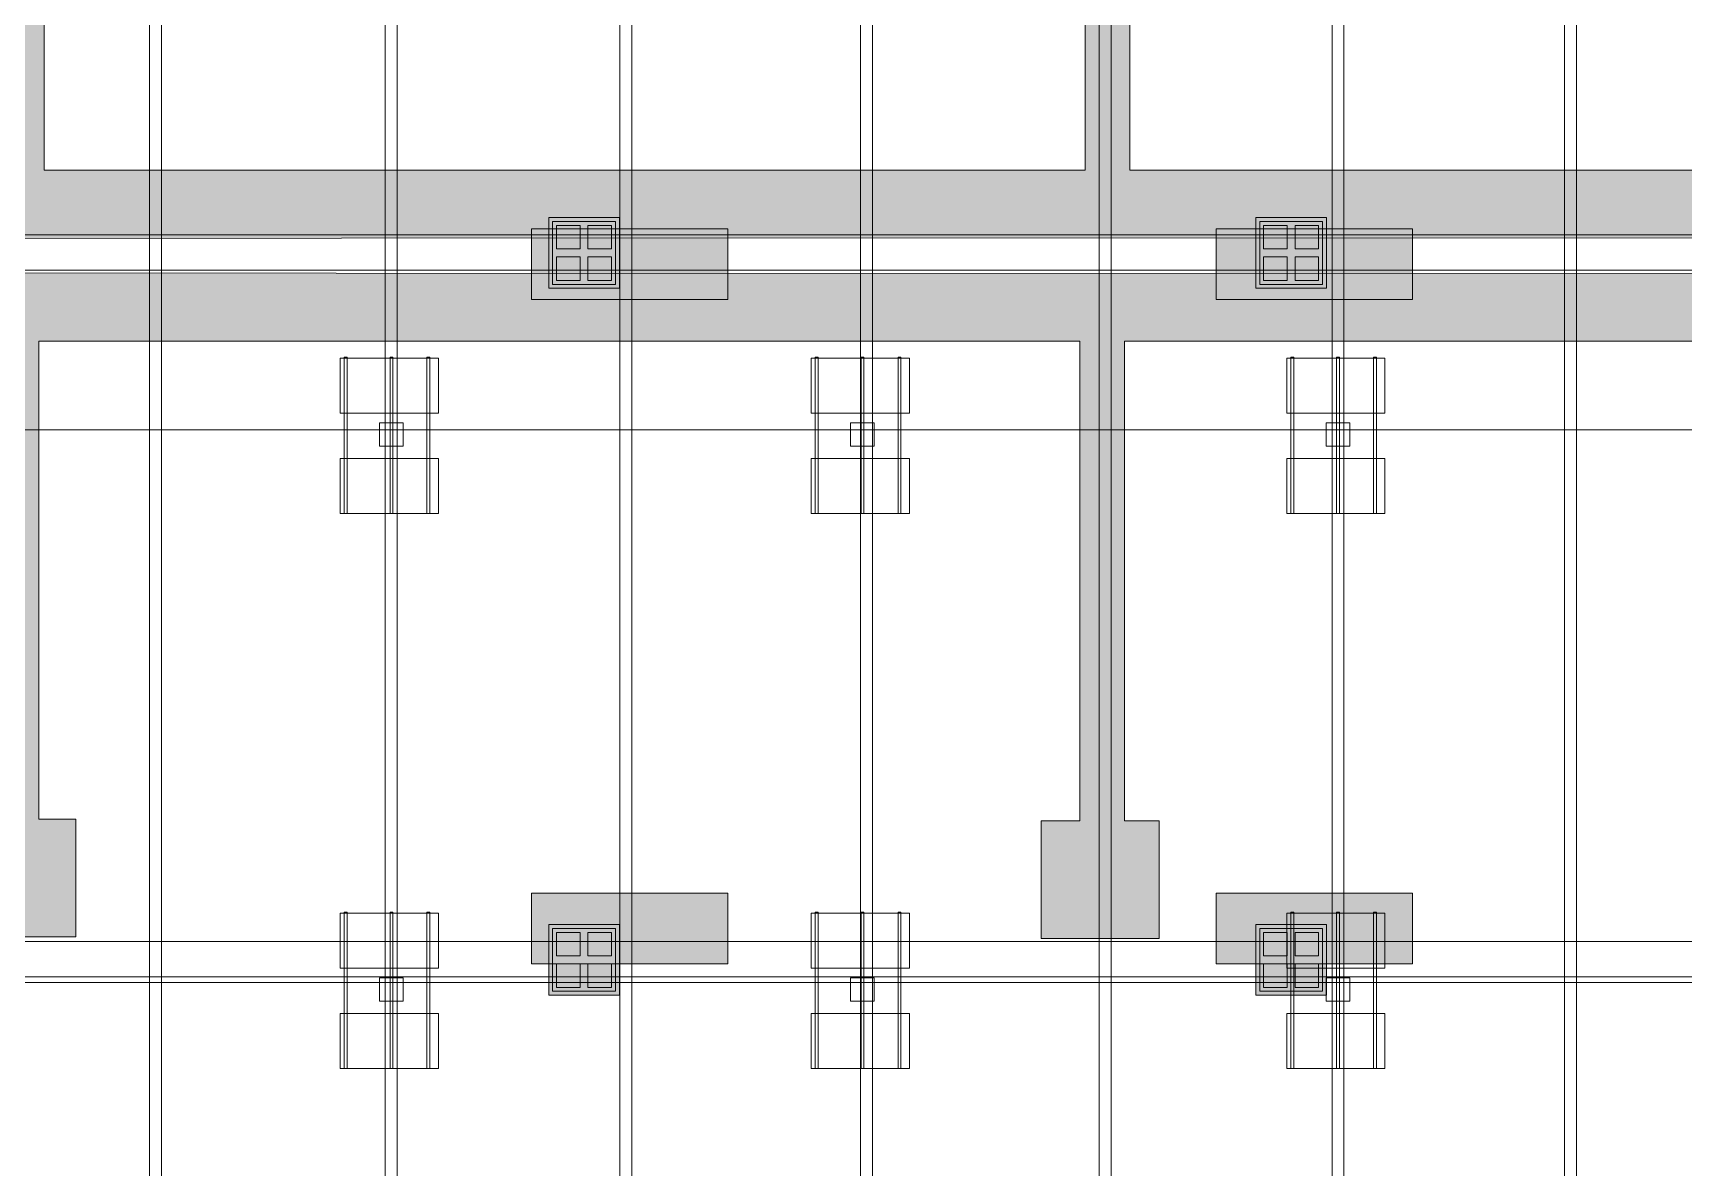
# Model space of a CAD drawing. Header units: inches. Extents: x -10671 to 1761, y -674 to 7170.
# Drawn here: x -8579 to -7738, y 632 to 1210 of the extents above; entities that cross this region are included whole.
import ezdxf

# ---------------------------------------------------------------- set-up
doc = ezdxf.new("R2010")
doc.units = ezdxf.units.IN
doc.header["$LTSCALE"] = 19.2
doc.header["$MEASUREMENT"] = 0
for name, color, linetype, lineweight, true_color in [('DWG-bldg-utility box', 3, 'Continuous', 18, 0x00ff00), ('Venue-Ceiling-HVAC', 7, 'Continuous', 5, 0xbbbbbb), ('Venue-NO HANG ZONE', 7, 'Continuous', 15, 0xdd0000), ('Venue-Rigging Steel-High', 7, 'Continuous', 5, 0x800000), ('Venue-Rigging Steel-Low', 7, 'Continuous', 5, 0x0000dd)]:
    doc.layers.add(name, color=color, linetype=linetype, lineweight=lineweight, true_color=true_color)
for name, color, linetype, lineweight in [('Venue-Ceiling-Lights', 7, 'Continuous', 5), ('Venue-Ceiling-Lights Circuits', 7, 'Continuous', 5), ('Venue-Floor Pockets', 7, 'Continuous', 5)]:
    doc.layers.add(name, color=color, linetype=linetype, lineweight=lineweight)

# ---------------------------------------------------------------- blocks, each defined once
blk = doc.blocks.new('FLOORBOX')
at = {"layer": 'Venue-Floor Pockets', "linetype": 'Continuous', "lineweight": 0, "true_color": 0xaaaaaa}
blk.add_hatch(color=253, dxfattribs=at).paths.add_polyline_path([(-18, 18), (18, 18), (18, -18), (-18, -18)])
at = {"layer": 'Venue-Floor Pockets', "linetype": 'Continuous', "lineweight": 0, "true_color": 0xbbbbbb}
blk.add_hatch(color=9, dxfattribs=at).paths.add_polyline_path([(-16, 16), (16, 16), (16, -16), (-16, -16)])
at = {"layer": 'Venue-Floor Pockets', "linetype": 'Continuous', "lineweight": 0, "true_color": 0xdddddd}
for points in [[(-14, 14), (-2, 14), (-2, 2), (-14, 2)], [(2, 14), (14, 14), (14, 2), (2, 2)], [(-14, -2), (-2, -2), (-2, -14), (-14, -14)], [(2, -2), (14, -2), (14, -14), (2, -14)]]:
    blk.add_hatch(color=254, dxfattribs=at).paths.add_polyline_path(points)
at = {"layer": 'Venue-Floor Pockets', "color": 7, "linetype": 'Continuous', "lineweight": 5, "flags": 128}
for points in [[(-18, 18), (18, 18), (18, -18), (-18, -18)], [(-16, 16), (16, 16), (16, -16), (-16, -16)], [(-14, 14), (-2, 14), (-2, 2), (-14, 2)], [(2, 14), (14, 14), (14, 2), (2, 2)], [(-14, -2), (-2, -2), (-2, -14), (-14, -14)], [(2, -2), (14, -2), (14, -14), (2, -14)]]:
    blk.add_lwpolyline(points, close=True, dxfattribs=at)
blk = doc.blocks.new('Group-410-1')
at = {"layer": 'Venue-Ceiling-Lights', "color": 7, "linetype": 'Continuous', "lineweight": 5}
for points in [[(-8422.38, 965.57, 355.98), (-8422.38, 965.57, 359.98), (-8422.38, 993.57, 359.98), (-8422.38, 993.57, 355.98)], [(-8422.38, 993.57, 355.98), (-8422.38, 993.57, 359.98), (-8372.38, 993.57, 359.98), (-8372.38, 993.57, 355.98)], [(-8372.38, 993.57, 359.98), (-8422.38, 993.57, 359.98), (-8422.38, 965.57, 359.98), (-8372.38, 965.57, 359.98)], [(-8372.38, 965.57, 355.98), (-8422.38, 965.57, 355.98), (-8422.38, 993.57, 355.98), (-8372.38, 993.57, 355.98)], [(-8372.38, 993.57, 355.98), (-8372.38, 993.57, 359.98), (-8372.38, 965.57, 359.98), (-8372.38, 965.57, 355.98)], [(-8372.38, 965.57, 355.98), (-8372.38, 965.57, 359.98), (-8422.38, 965.57, 359.98), (-8422.38, 965.57, 355.98)]]:
    blk.add_3dface(points, dxfattribs=at)
blk = doc.blocks.new('Group-411-1')
at = {"layer": 'Venue-Ceiling-Lights', "color": 7, "linetype": 'Continuous', "lineweight": 5}
for points in [[(-8378.23, 965.57, 360.05), (-8378.23, 965.57, 361.05), (-8378.23, 1045.16, 361.05), (-8378.23, 1045.16, 360.05)], [(-8378.23, 1045.16, 360.05), (-8378.23, 1045.16, 361.05), (-8376.73, 1045.16, 361.05), (-8376.73, 1045.16, 360.05)], [(-8376.73, 1045.16, 361.05), (-8378.23, 1045.16, 361.05), (-8378.23, 965.57, 361.05), (-8376.73, 965.57, 361.05)], [(-8376.73, 965.57, 360.05), (-8378.23, 965.57, 360.05), (-8378.23, 1045.16, 360.05), (-8376.73, 1045.16, 360.05)], [(-8376.73, 1045.16, 360.05), (-8376.73, 1045.16, 361.05), (-8376.73, 965.57, 361.05), (-8376.73, 965.57, 360.05)], [(-8376.73, 965.57, 360.05), (-8376.73, 965.57, 361.05), (-8378.23, 965.57, 361.05), (-8378.23, 965.57, 360.05)]]:
    blk.add_3dface(points, dxfattribs=at)
blk = doc.blocks.new('Group-412-1')
at = {"layer": 'Venue-Ceiling-Lights', "color": 7, "linetype": 'Continuous', "lineweight": 5}
for points in [[(-8397.05, 965.57, 360.05), (-8397.05, 965.57, 361.05), (-8397.05, 1045.16, 361.05), (-8397.05, 1045.16, 360.05)], [(-8397.05, 1045.16, 360.05), (-8397.05, 1045.16, 361.05), (-8395.55, 1045.16, 361.05), (-8395.55, 1045.16, 360.05)], [(-8395.55, 1045.16, 361.05), (-8397.05, 1045.16, 361.05), (-8397.05, 965.57, 361.05), (-8395.55, 965.57, 361.05)], [(-8395.55, 965.57, 360.05), (-8397.05, 965.57, 360.05), (-8397.05, 1045.16, 360.05), (-8395.55, 1045.16, 360.05)], [(-8395.55, 1045.16, 360.05), (-8395.55, 1045.16, 361.05), (-8395.55, 965.57, 361.05), (-8395.55, 965.57, 360.05)], [(-8395.55, 965.57, 360.05), (-8395.55, 965.57, 361.05), (-8397.05, 965.57, 361.05), (-8397.05, 965.57, 360.05)]]:
    blk.add_3dface(points, dxfattribs=at)
blk = doc.blocks.new('Group-413-1')
at = {"layer": 'Venue-Ceiling-Lights', "color": 7, "linetype": 'Continuous', "lineweight": 5}
for points in [[(-8420.32, 965.57, 360.05), (-8420.32, 965.57, 361.05), (-8420.32, 1045.16, 361.05), (-8420.32, 1045.16, 360.05)], [(-8420.32, 1045.16, 360.05), (-8420.32, 1045.16, 361.05), (-8418.82, 1045.16, 361.05), (-8418.82, 1045.16, 360.05)], [(-8418.82, 1045.16, 361.05), (-8420.32, 1045.16, 361.05), (-8420.32, 965.57, 361.05), (-8418.82, 965.57, 361.05)], [(-8418.82, 965.57, 360.05), (-8420.32, 965.57, 360.05), (-8420.32, 1045.16, 360.05), (-8418.82, 1045.16, 360.05)], [(-8418.82, 1045.16, 360.05), (-8418.82, 1045.16, 361.05), (-8418.82, 965.57, 361.05), (-8418.82, 965.57, 360.05)], [(-8418.82, 965.57, 360.05), (-8418.82, 965.57, 361.05), (-8420.32, 965.57, 361.05), (-8420.32, 965.57, 360.05)]]:
    blk.add_3dface(points, dxfattribs=at)
blk = doc.blocks.new('Group-414-1')
at = {"layer": 'Venue-Ceiling-Lights', "color": 7, "linetype": 'Continuous', "lineweight": 5}
for points in [[(-8422.38, 1016.72, 355.98), (-8422.38, 1016.72, 359.98), (-8422.38, 1044.72, 359.98), (-8422.38, 1044.72, 355.98)], [(-8422.38, 1044.72, 355.98), (-8422.38, 1044.72, 359.98), (-8372.38, 1044.72, 359.98), (-8372.38, 1044.72, 355.98)], [(-8372.38, 1044.72, 359.98), (-8422.38, 1044.72, 359.98), (-8422.38, 1016.72, 359.98), (-8372.38, 1016.72, 359.98)], [(-8372.38, 1016.72, 355.98), (-8422.38, 1016.72, 355.98), (-8422.38, 1044.72, 355.98), (-8372.38, 1044.72, 355.98)], [(-8372.38, 1044.72, 355.98), (-8372.38, 1044.72, 359.98), (-8372.38, 1016.72, 359.98), (-8372.38, 1016.72, 355.98)], [(-8372.38, 1016.72, 355.98), (-8372.38, 1016.72, 359.98), (-8422.38, 1016.72, 359.98), (-8422.38, 1016.72, 355.98)]]:
    blk.add_3dface(points, dxfattribs=at)
blk = doc.blocks.new('Group-415-1')
at = {"layer": 'Venue-Ceiling-Lights', "color": 7, "linetype": 'Continuous', "lineweight": 5}
for points in [[(-8402.33, 1011.81, 350), (-8402.33, 1011.81, 356), (-8390.33, 1011.81, 356), (-8390.33, 1011.81, 350)], [(-8402.33, 999.81, 350), (-8402.33, 999.81, 356), (-8402.33, 1011.81, 356), (-8402.33, 1011.81, 350)], [(-8390.33, 1011.81, 356), (-8402.33, 1011.81, 356), (-8402.33, 999.81, 356), (-8390.33, 999.81, 356)], [(-8390.33, 999.81, 350), (-8402.33, 999.81, 350), (-8402.33, 1011.81, 350), (-8390.33, 1011.81, 350)], [(-8390.33, 1011.81, 350), (-8390.33, 1011.81, 356), (-8390.33, 999.81, 356), (-8390.33, 999.81, 350)], [(-8390.33, 999.81, 350), (-8390.33, 999.81, 356), (-8402.33, 999.81, 356), (-8402.33, 999.81, 350)]]:
    blk.add_3dface(points, dxfattribs=at)
blk = doc.blocks.new('Group-416-1')
at = {"layer": 'Venue-Ceiling-Lights', "color": 7}
for name in ['Group-414-1', 'Group-413-1', 'Group-412-1', 'Group-411-1', 'Group-410-1']:
    blk.add_blockref(name, (0, 0), dxfattribs=at)
at = {"layer": 'Venue-Ceiling-Lights', "color": 1, "true_color": 0xff0000}
blk.add_blockref('Group-415-1', (0, 0), dxfattribs=at)
blk = doc.blocks.new('Group-417-1')
at = {"layer": 'Venue-Ceiling-Lights', "color": 7, "linetype": 'Continuous', "lineweight": 5}
for points in [[(-8422.38, 682.97, 355.98), (-8422.38, 682.97, 359.98), (-8422.38, 710.97, 359.98), (-8422.38, 710.97, 355.98)], [(-8422.38, 710.97, 355.98), (-8422.38, 710.97, 359.98), (-8372.38, 710.97, 359.98), (-8372.38, 710.97, 355.98)], [(-8372.38, 710.97, 359.98), (-8422.38, 710.97, 359.98), (-8422.38, 682.97, 359.98), (-8372.38, 682.97, 359.98)], [(-8372.38, 682.97, 355.98), (-8422.38, 682.97, 355.98), (-8422.38, 710.97, 355.98), (-8372.38, 710.97, 355.98)], [(-8372.38, 710.97, 355.98), (-8372.38, 710.97, 359.98), (-8372.38, 682.97, 359.98), (-8372.38, 682.97, 355.98)], [(-8372.38, 682.97, 355.98), (-8372.38, 682.97, 359.98), (-8422.38, 682.97, 359.98), (-8422.38, 682.97, 355.98)]]:
    blk.add_3dface(points, dxfattribs=at)
blk = doc.blocks.new('Group-418-1')
at = {"layer": 'Venue-Ceiling-Lights', "color": 7, "linetype": 'Continuous', "lineweight": 5}
for points in [[(-8378.23, 682.97, 360.05), (-8378.23, 682.97, 361.05), (-8378.23, 762.56, 361.05), (-8378.23, 762.56, 360.05)], [(-8378.23, 762.56, 360.05), (-8378.23, 762.56, 361.05), (-8376.73, 762.56, 361.05), (-8376.73, 762.56, 360.05)], [(-8376.73, 762.56, 361.05), (-8378.23, 762.56, 361.05), (-8378.23, 682.97, 361.05), (-8376.73, 682.97, 361.05)], [(-8376.73, 682.97, 360.05), (-8378.23, 682.97, 360.05), (-8378.23, 762.56, 360.05), (-8376.73, 762.56, 360.05)], [(-8376.73, 762.56, 360.05), (-8376.73, 762.56, 361.05), (-8376.73, 682.97, 361.05), (-8376.73, 682.97, 360.05)], [(-8376.73, 682.97, 360.05), (-8376.73, 682.97, 361.05), (-8378.23, 682.97, 361.05), (-8378.23, 682.97, 360.05)]]:
    blk.add_3dface(points, dxfattribs=at)
blk = doc.blocks.new('Group-419-1')
at = {"layer": 'Venue-Ceiling-Lights', "color": 7, "linetype": 'Continuous', "lineweight": 5}
for points in [[(-8397.05, 682.97, 360.05), (-8397.05, 682.97, 361.05), (-8397.05, 762.56, 361.05), (-8397.05, 762.56, 360.05)], [(-8397.05, 762.56, 360.05), (-8397.05, 762.56, 361.05), (-8395.55, 762.56, 361.05), (-8395.55, 762.56, 360.05)], [(-8395.55, 762.56, 361.05), (-8397.05, 762.56, 361.05), (-8397.05, 682.97, 361.05), (-8395.55, 682.97, 361.05)], [(-8395.55, 682.97, 360.05), (-8397.05, 682.97, 360.05), (-8397.05, 762.56, 360.05), (-8395.55, 762.56, 360.05)], [(-8395.55, 762.56, 360.05), (-8395.55, 762.56, 361.05), (-8395.55, 682.97, 361.05), (-8395.55, 682.97, 360.05)], [(-8395.55, 682.97, 360.05), (-8395.55, 682.97, 361.05), (-8397.05, 682.97, 361.05), (-8397.05, 682.97, 360.05)]]:
    blk.add_3dface(points, dxfattribs=at)
blk = doc.blocks.new('Group-420-1')
at = {"layer": 'Venue-Ceiling-Lights', "color": 7, "linetype": 'Continuous', "lineweight": 5}
for points in [[(-8420.32, 682.97, 360.05), (-8420.32, 682.97, 361.05), (-8420.32, 762.56, 361.05), (-8420.32, 762.56, 360.05)], [(-8420.32, 762.56, 360.05), (-8420.32, 762.56, 361.05), (-8418.82, 762.56, 361.05), (-8418.82, 762.56, 360.05)], [(-8418.82, 762.56, 361.05), (-8420.32, 762.56, 361.05), (-8420.32, 682.97, 361.05), (-8418.82, 682.97, 361.05)], [(-8418.82, 682.97, 360.05), (-8420.32, 682.97, 360.05), (-8420.32, 762.56, 360.05), (-8418.82, 762.56, 360.05)], [(-8418.82, 762.56, 360.05), (-8418.82, 762.56, 361.05), (-8418.82, 682.97, 361.05), (-8418.82, 682.97, 360.05)], [(-8418.82, 682.97, 360.05), (-8418.82, 682.97, 361.05), (-8420.32, 682.97, 361.05), (-8420.32, 682.97, 360.05)]]:
    blk.add_3dface(points, dxfattribs=at)
blk = doc.blocks.new('Group-421-1')
at = {"layer": 'Venue-Ceiling-Lights', "color": 7, "linetype": 'Continuous', "lineweight": 5}
for points in [[(-8422.38, 734.12, 355.98), (-8422.38, 734.12, 359.98), (-8422.38, 762.12, 359.98), (-8422.38, 762.12, 355.98)], [(-8422.38, 762.12, 355.98), (-8422.38, 762.12, 359.98), (-8372.38, 762.12, 359.98), (-8372.38, 762.12, 355.98)], [(-8372.38, 762.12, 359.98), (-8422.38, 762.12, 359.98), (-8422.38, 734.12, 359.98), (-8372.38, 734.12, 359.98)], [(-8372.38, 734.12, 355.98), (-8422.38, 734.12, 355.98), (-8422.38, 762.12, 355.98), (-8372.38, 762.12, 355.98)], [(-8372.38, 762.12, 355.98), (-8372.38, 762.12, 359.98), (-8372.38, 734.12, 359.98), (-8372.38, 734.12, 355.98)], [(-8372.38, 734.12, 355.98), (-8372.38, 734.12, 359.98), (-8422.38, 734.12, 359.98), (-8422.38, 734.12, 355.98)]]:
    blk.add_3dface(points, dxfattribs=at)
blk = doc.blocks.new('Group-422-1')
at = {"layer": 'Venue-Ceiling-Lights', "color": 7, "linetype": 'Continuous', "lineweight": 5}
for points in [[(-8402.33, 729.2, 350), (-8402.33, 729.2, 356), (-8390.33, 729.2, 356), (-8390.33, 729.2, 350)], [(-8402.33, 717.2, 350), (-8402.33, 717.2, 356), (-8402.33, 729.2, 356), (-8402.33, 729.2, 350)], [(-8390.33, 729.2, 356), (-8402.33, 729.2, 356), (-8402.33, 717.2, 356), (-8390.33, 717.2, 356)], [(-8390.33, 717.2, 350), (-8402.33, 717.2, 350), (-8402.33, 729.2, 350), (-8390.33, 729.2, 350)], [(-8390.33, 729.2, 350), (-8390.33, 729.2, 356), (-8390.33, 717.2, 356), (-8390.33, 717.2, 350)], [(-8390.33, 717.2, 350), (-8390.33, 717.2, 356), (-8402.33, 717.2, 356), (-8402.33, 717.2, 350)]]:
    blk.add_3dface(points, dxfattribs=at)
blk = doc.blocks.new('Group-423-1')
at = {"layer": 'Venue-Ceiling-Lights', "color": 7}
for name in ['Group-421-1', 'Group-420-1', 'Group-419-1', 'Group-418-1', 'Group-417-1']:
    blk.add_blockref(name, (0, 0), dxfattribs=at)
at = {"layer": 'Venue-Ceiling-Lights', "color": 1, "true_color": 0xff0000}
blk.add_blockref('Group-422-1', (0, 0), dxfattribs=at)
blk = doc.blocks.new('Group-515-1')
at = {"layer": 'Venue-Ceiling-Lights', "color": 7, "linetype": 'Continuous', "lineweight": 5}
for points in [[(-8182.57, 965.57, 355.98), (-8182.57, 965.57, 359.98), (-8182.57, 993.57, 359.98), (-8182.57, 993.57, 355.98)], [(-8182.57, 993.57, 355.98), (-8182.57, 993.57, 359.98), (-8132.57, 993.57, 359.98), (-8132.57, 993.57, 355.98)], [(-8132.57, 993.57, 359.98), (-8182.57, 993.57, 359.98), (-8182.57, 965.57, 359.98), (-8132.57, 965.57, 359.98)], [(-8132.57, 965.57, 355.98), (-8182.57, 965.57, 355.98), (-8182.57, 993.57, 355.98), (-8132.57, 993.57, 355.98)], [(-8132.57, 993.57, 355.98), (-8132.57, 993.57, 359.98), (-8132.57, 965.57, 359.98), (-8132.57, 965.57, 355.98)], [(-8132.57, 965.57, 355.98), (-8132.57, 965.57, 359.98), (-8182.57, 965.57, 359.98), (-8182.57, 965.57, 355.98)]]:
    blk.add_3dface(points, dxfattribs=at)
blk = doc.blocks.new('Group-516-1')
at = {"layer": 'Venue-Ceiling-Lights', "color": 7, "linetype": 'Continuous', "lineweight": 5}
for points in [[(-8138.42, 965.57, 360.05), (-8138.42, 965.57, 361.05), (-8138.42, 1045.16, 361.05), (-8138.42, 1045.16, 360.05)], [(-8138.42, 1045.16, 360.05), (-8138.42, 1045.16, 361.05), (-8136.92, 1045.16, 361.05), (-8136.92, 1045.16, 360.05)], [(-8136.92, 1045.16, 361.05), (-8138.42, 1045.16, 361.05), (-8138.42, 965.57, 361.05), (-8136.92, 965.57, 361.05)], [(-8136.92, 965.57, 360.05), (-8138.42, 965.57, 360.05), (-8138.42, 1045.16, 360.05), (-8136.92, 1045.16, 360.05)], [(-8136.92, 1045.16, 360.05), (-8136.92, 1045.16, 361.05), (-8136.92, 965.57, 361.05), (-8136.92, 965.57, 360.05)], [(-8136.92, 965.57, 360.05), (-8136.92, 965.57, 361.05), (-8138.42, 965.57, 361.05), (-8138.42, 965.57, 360.05)]]:
    blk.add_3dface(points, dxfattribs=at)
blk = doc.blocks.new('Group-517-1')
at = {"layer": 'Venue-Ceiling-Lights', "color": 7, "linetype": 'Continuous', "lineweight": 5}
for points in [[(-8157.24, 965.57, 360.05), (-8157.24, 965.57, 361.05), (-8157.24, 1045.16, 361.05), (-8157.24, 1045.16, 360.05)], [(-8157.24, 1045.16, 360.05), (-8157.24, 1045.16, 361.05), (-8155.74, 1045.16, 361.05), (-8155.74, 1045.16, 360.05)], [(-8155.74, 1045.16, 361.05), (-8157.24, 1045.16, 361.05), (-8157.24, 965.57, 361.05), (-8155.74, 965.57, 361.05)], [(-8155.74, 965.57, 360.05), (-8157.24, 965.57, 360.05), (-8157.24, 1045.16, 360.05), (-8155.74, 1045.16, 360.05)], [(-8155.74, 1045.16, 360.05), (-8155.74, 1045.16, 361.05), (-8155.74, 965.57, 361.05), (-8155.74, 965.57, 360.05)], [(-8155.74, 965.57, 360.05), (-8155.74, 965.57, 361.05), (-8157.24, 965.57, 361.05), (-8157.24, 965.57, 360.05)]]:
    blk.add_3dface(points, dxfattribs=at)
blk = doc.blocks.new('Group-518-1')
at = {"layer": 'Venue-Ceiling-Lights', "color": 7, "linetype": 'Continuous', "lineweight": 5}
for points in [[(-8180.52, 965.57, 360.05), (-8180.52, 965.57, 361.05), (-8180.52, 1045.16, 361.05), (-8180.52, 1045.16, 360.05)], [(-8180.52, 1045.16, 360.05), (-8180.52, 1045.16, 361.05), (-8179.02, 1045.16, 361.05), (-8179.02, 1045.16, 360.05)], [(-8179.02, 1045.16, 361.05), (-8180.52, 1045.16, 361.05), (-8180.52, 965.57, 361.05), (-8179.02, 965.57, 361.05)], [(-8179.02, 965.57, 360.05), (-8180.52, 965.57, 360.05), (-8180.52, 1045.16, 360.05), (-8179.02, 1045.16, 360.05)], [(-8179.02, 1045.16, 360.05), (-8179.02, 1045.16, 361.05), (-8179.02, 965.57, 361.05), (-8179.02, 965.57, 360.05)], [(-8179.02, 965.57, 360.05), (-8179.02, 965.57, 361.05), (-8180.52, 965.57, 361.05), (-8180.52, 965.57, 360.05)]]:
    blk.add_3dface(points, dxfattribs=at)
blk = doc.blocks.new('Group-519-1')
at = {"layer": 'Venue-Ceiling-Lights', "color": 7, "linetype": 'Continuous', "lineweight": 5}
for points in [[(-8182.57, 1016.72, 355.98), (-8182.57, 1016.72, 359.98), (-8182.57, 1044.72, 359.98), (-8182.57, 1044.72, 355.98)], [(-8182.57, 1044.72, 355.98), (-8182.57, 1044.72, 359.98), (-8132.57, 1044.72, 359.98), (-8132.57, 1044.72, 355.98)], [(-8132.57, 1044.72, 359.98), (-8182.57, 1044.72, 359.98), (-8182.57, 1016.72, 359.98), (-8132.57, 1016.72, 359.98)], [(-8132.57, 1016.72, 355.98), (-8182.57, 1016.72, 355.98), (-8182.57, 1044.72, 355.98), (-8132.57, 1044.72, 355.98)], [(-8132.57, 1044.72, 355.98), (-8132.57, 1044.72, 359.98), (-8132.57, 1016.72, 359.98), (-8132.57, 1016.72, 355.98)], [(-8132.57, 1016.72, 355.98), (-8132.57, 1016.72, 359.98), (-8182.57, 1016.72, 359.98), (-8182.57, 1016.72, 355.98)]]:
    blk.add_3dface(points, dxfattribs=at)
blk = doc.blocks.new('Group-520-1')
at = {"layer": 'Venue-Ceiling-Lights', "color": 7, "linetype": 'Continuous', "lineweight": 5}
for points in [[(-8162.53, 1011.81, 350), (-8162.53, 1011.81, 356), (-8150.53, 1011.81, 356), (-8150.53, 1011.81, 350)], [(-8162.53, 999.81, 350), (-8162.53, 999.81, 356), (-8162.53, 1011.81, 356), (-8162.53, 1011.81, 350)], [(-8150.53, 1011.81, 356), (-8162.53, 1011.81, 356), (-8162.53, 999.81, 356), (-8150.53, 999.81, 356)], [(-8150.53, 999.81, 350), (-8162.53, 999.81, 350), (-8162.53, 1011.81, 350), (-8150.53, 1011.81, 350)], [(-8150.53, 1011.81, 350), (-8150.53, 1011.81, 356), (-8150.53, 999.81, 356), (-8150.53, 999.81, 350)], [(-8150.53, 999.81, 350), (-8150.53, 999.81, 356), (-8162.53, 999.81, 356), (-8162.53, 999.81, 350)]]:
    blk.add_3dface(points, dxfattribs=at)
blk = doc.blocks.new('Group-521-1')
at = {"layer": 'Venue-Ceiling-Lights', "color": 7}
for name in ['Group-519-1', 'Group-518-1', 'Group-517-1', 'Group-516-1', 'Group-515-1']:
    blk.add_blockref(name, (0, 0), dxfattribs=at)
at = {"layer": 'Venue-Ceiling-Lights', "color": 1, "true_color": 0xff0000}
blk.add_blockref('Group-520-1', (0, 0), dxfattribs=at)
blk = doc.blocks.new('Group-522-1')
at = {"layer": 'Venue-Ceiling-Lights', "color": 7, "linetype": 'Continuous', "lineweight": 5}
for points in [[(-8182.57, 682.97, 355.98), (-8182.57, 682.97, 359.98), (-8182.57, 710.97, 359.98), (-8182.57, 710.97, 355.98)], [(-8182.57, 710.97, 355.98), (-8182.57, 710.97, 359.98), (-8132.57, 710.97, 359.98), (-8132.57, 710.97, 355.98)], [(-8132.57, 710.97, 359.98), (-8182.57, 710.97, 359.98), (-8182.57, 682.97, 359.98), (-8132.57, 682.97, 359.98)], [(-8132.57, 682.97, 355.98), (-8182.57, 682.97, 355.98), (-8182.57, 710.97, 355.98), (-8132.57, 710.97, 355.98)], [(-8132.57, 710.97, 355.98), (-8132.57, 710.97, 359.98), (-8132.57, 682.97, 359.98), (-8132.57, 682.97, 355.98)], [(-8132.57, 682.97, 355.98), (-8132.57, 682.97, 359.98), (-8182.57, 682.97, 359.98), (-8182.57, 682.97, 355.98)]]:
    blk.add_3dface(points, dxfattribs=at)
blk = doc.blocks.new('Group-523-1')
at = {"layer": 'Venue-Ceiling-Lights', "color": 7, "linetype": 'Continuous', "lineweight": 5}
for points in [[(-8138.42, 682.97, 360.05), (-8138.42, 682.97, 361.05), (-8138.42, 762.56, 361.05), (-8138.42, 762.56, 360.05)], [(-8138.42, 762.56, 360.05), (-8138.42, 762.56, 361.05), (-8136.92, 762.56, 361.05), (-8136.92, 762.56, 360.05)], [(-8136.92, 762.56, 361.05), (-8138.42, 762.56, 361.05), (-8138.42, 682.97, 361.05), (-8136.92, 682.97, 361.05)], [(-8136.92, 682.97, 360.05), (-8138.42, 682.97, 360.05), (-8138.42, 762.56, 360.05), (-8136.92, 762.56, 360.05)], [(-8136.92, 762.56, 360.05), (-8136.92, 762.56, 361.05), (-8136.92, 682.97, 361.05), (-8136.92, 682.97, 360.05)], [(-8136.92, 682.97, 360.05), (-8136.92, 682.97, 361.05), (-8138.42, 682.97, 361.05), (-8138.42, 682.97, 360.05)]]:
    blk.add_3dface(points, dxfattribs=at)
blk = doc.blocks.new('Group-524-1')
at = {"layer": 'Venue-Ceiling-Lights', "color": 7, "linetype": 'Continuous', "lineweight": 5}
for points in [[(-8157.24, 682.97, 360.05), (-8157.24, 682.97, 361.05), (-8157.24, 762.56, 361.05), (-8157.24, 762.56, 360.05)], [(-8157.24, 762.56, 360.05), (-8157.24, 762.56, 361.05), (-8155.74, 762.56, 361.05), (-8155.74, 762.56, 360.05)], [(-8155.74, 762.56, 361.05), (-8157.24, 762.56, 361.05), (-8157.24, 682.97, 361.05), (-8155.74, 682.97, 361.05)], [(-8155.74, 682.97, 360.05), (-8157.24, 682.97, 360.05), (-8157.24, 762.56, 360.05), (-8155.74, 762.56, 360.05)], [(-8155.74, 762.56, 360.05), (-8155.74, 762.56, 361.05), (-8155.74, 682.97, 361.05), (-8155.74, 682.97, 360.05)], [(-8155.74, 682.97, 360.05), (-8155.74, 682.97, 361.05), (-8157.24, 682.97, 361.05), (-8157.24, 682.97, 360.05)]]:
    blk.add_3dface(points, dxfattribs=at)
blk = doc.blocks.new('Group-525-1')
at = {"layer": 'Venue-Ceiling-Lights', "color": 7, "linetype": 'Continuous', "lineweight": 5}
for points in [[(-8180.52, 682.97, 360.05), (-8180.52, 682.97, 361.05), (-8180.52, 762.56, 361.05), (-8180.52, 762.56, 360.05)], [(-8180.52, 762.56, 360.05), (-8180.52, 762.56, 361.05), (-8179.02, 762.56, 361.05), (-8179.02, 762.56, 360.05)], [(-8179.02, 762.56, 361.05), (-8180.52, 762.56, 361.05), (-8180.52, 682.97, 361.05), (-8179.02, 682.97, 361.05)], [(-8179.02, 682.97, 360.05), (-8180.52, 682.97, 360.05), (-8180.52, 762.56, 360.05), (-8179.02, 762.56, 360.05)], [(-8179.02, 762.56, 360.05), (-8179.02, 762.56, 361.05), (-8179.02, 682.97, 361.05), (-8179.02, 682.97, 360.05)], [(-8179.02, 682.97, 360.05), (-8179.02, 682.97, 361.05), (-8180.52, 682.97, 361.05), (-8180.52, 682.97, 360.05)]]:
    blk.add_3dface(points, dxfattribs=at)
blk = doc.blocks.new('Group-526-1')
at = {"layer": 'Venue-Ceiling-Lights', "color": 7, "linetype": 'Continuous', "lineweight": 5}
for points in [[(-8182.57, 734.12, 355.98), (-8182.57, 734.12, 359.98), (-8182.57, 762.12, 359.98), (-8182.57, 762.12, 355.98)], [(-8182.57, 762.12, 355.98), (-8182.57, 762.12, 359.98), (-8132.57, 762.12, 359.98), (-8132.57, 762.12, 355.98)], [(-8132.57, 762.12, 359.98), (-8182.57, 762.12, 359.98), (-8182.57, 734.12, 359.98), (-8132.57, 734.12, 359.98)], [(-8132.57, 734.12, 355.98), (-8182.57, 734.12, 355.98), (-8182.57, 762.12, 355.98), (-8132.57, 762.12, 355.98)], [(-8132.57, 762.12, 355.98), (-8132.57, 762.12, 359.98), (-8132.57, 734.12, 359.98), (-8132.57, 734.12, 355.98)], [(-8132.57, 734.12, 355.98), (-8132.57, 734.12, 359.98), (-8182.57, 734.12, 359.98), (-8182.57, 734.12, 355.98)]]:
    blk.add_3dface(points, dxfattribs=at)
blk = doc.blocks.new('Group-527-1')
at = {"layer": 'Venue-Ceiling-Lights', "color": 7, "linetype": 'Continuous', "lineweight": 5}
for points in [[(-8162.53, 729.2, 350), (-8162.53, 729.2, 356), (-8150.53, 729.2, 356), (-8150.53, 729.2, 350)], [(-8162.53, 717.2, 350), (-8162.53, 717.2, 356), (-8162.53, 729.2, 356), (-8162.53, 729.2, 350)], [(-8150.53, 729.2, 356), (-8162.53, 729.2, 356), (-8162.53, 717.2, 356), (-8150.53, 717.2, 356)], [(-8150.53, 717.2, 350), (-8162.53, 717.2, 350), (-8162.53, 729.2, 350), (-8150.53, 729.2, 350)], [(-8150.53, 729.2, 350), (-8150.53, 729.2, 356), (-8150.53, 717.2, 356), (-8150.53, 717.2, 350)], [(-8150.53, 717.2, 350), (-8150.53, 717.2, 356), (-8162.53, 717.2, 356), (-8162.53, 717.2, 350)]]:
    blk.add_3dface(points, dxfattribs=at)
blk = doc.blocks.new('Group-528-1')
at = {"layer": 'Venue-Ceiling-Lights', "color": 7}
for name in ['Group-526-1', 'Group-525-1', 'Group-524-1', 'Group-523-1', 'Group-522-1']:
    blk.add_blockref(name, (0, 0), dxfattribs=at)
at = {"layer": 'Venue-Ceiling-Lights', "color": 1, "true_color": 0xff0000}
blk.add_blockref('Group-527-1', (0, 0), dxfattribs=at)
blk = doc.blocks.new('Group-620-1')
at = {"layer": 'Venue-Ceiling-Lights', "color": 7, "linetype": 'Continuous', "lineweight": 5}
for points in [[(-7940.49, 965.57, 355.98), (-7940.49, 965.57, 359.98), (-7940.49, 993.57, 359.98), (-7940.49, 993.57, 355.98)], [(-7940.49, 993.57, 355.98), (-7940.49, 993.57, 359.98), (-7890.49, 993.57, 359.98), (-7890.49, 993.57, 355.98)], [(-7890.49, 993.57, 359.98), (-7940.49, 993.57, 359.98), (-7940.49, 965.57, 359.98), (-7890.49, 965.57, 359.98)], [(-7890.49, 965.57, 355.98), (-7940.49, 965.57, 355.98), (-7940.49, 993.57, 355.98), (-7890.49, 993.57, 355.98)], [(-7890.49, 993.57, 355.98), (-7890.49, 993.57, 359.98), (-7890.49, 965.57, 359.98), (-7890.49, 965.57, 355.98)], [(-7890.49, 965.57, 355.98), (-7890.49, 965.57, 359.98), (-7940.49, 965.57, 359.98), (-7940.49, 965.57, 355.98)]]:
    blk.add_3dface(points, dxfattribs=at)
blk = doc.blocks.new('Group-621-1')
at = {"layer": 'Venue-Ceiling-Lights', "color": 7, "linetype": 'Continuous', "lineweight": 5}
for points in [[(-7896.34, 965.57, 360.05), (-7896.34, 965.57, 361.05), (-7896.34, 1045.16, 361.05), (-7896.34, 1045.16, 360.05)], [(-7896.34, 1045.16, 360.05), (-7896.34, 1045.16, 361.05), (-7894.84, 1045.16, 361.05), (-7894.84, 1045.16, 360.05)], [(-7894.84, 1045.16, 361.05), (-7896.34, 1045.16, 361.05), (-7896.34, 965.57, 361.05), (-7894.84, 965.57, 361.05)], [(-7894.84, 965.57, 360.05), (-7896.34, 965.57, 360.05), (-7896.34, 1045.16, 360.05), (-7894.84, 1045.16, 360.05)], [(-7894.84, 1045.16, 360.05), (-7894.84, 1045.16, 361.05), (-7894.84, 965.57, 361.05), (-7894.84, 965.57, 360.05)], [(-7894.84, 965.57, 360.05), (-7894.84, 965.57, 361.05), (-7896.34, 965.57, 361.05), (-7896.34, 965.57, 360.05)]]:
    blk.add_3dface(points, dxfattribs=at)
blk = doc.blocks.new('Group-622-1')
at = {"layer": 'Venue-Ceiling-Lights', "color": 7, "linetype": 'Continuous', "lineweight": 5}
for points in [[(-7915.16, 965.57, 360.05), (-7915.16, 965.57, 361.05), (-7915.16, 1045.16, 361.05), (-7915.16, 1045.16, 360.05)], [(-7915.16, 1045.16, 360.05), (-7915.16, 1045.16, 361.05), (-7913.66, 1045.16, 361.05), (-7913.66, 1045.16, 360.05)], [(-7913.66, 1045.16, 361.05), (-7915.16, 1045.16, 361.05), (-7915.16, 965.57, 361.05), (-7913.66, 965.57, 361.05)], [(-7913.66, 965.57, 360.05), (-7915.16, 965.57, 360.05), (-7915.16, 1045.16, 360.05), (-7913.66, 1045.16, 360.05)], [(-7913.66, 1045.16, 360.05), (-7913.66, 1045.16, 361.05), (-7913.66, 965.57, 361.05), (-7913.66, 965.57, 360.05)], [(-7913.66, 965.57, 360.05), (-7913.66, 965.57, 361.05), (-7915.16, 965.57, 361.05), (-7915.16, 965.57, 360.05)]]:
    blk.add_3dface(points, dxfattribs=at)
blk = doc.blocks.new('Group-623-1')
at = {"layer": 'Venue-Ceiling-Lights', "color": 7, "linetype": 'Continuous', "lineweight": 5}
for points in [[(-7938.43, 965.57, 360.05), (-7938.43, 965.57, 361.05), (-7938.43, 1045.16, 361.05), (-7938.43, 1045.16, 360.05)], [(-7938.43, 1045.16, 360.05), (-7938.43, 1045.16, 361.05), (-7936.93, 1045.16, 361.05), (-7936.93, 1045.16, 360.05)], [(-7936.93, 1045.16, 361.05), (-7938.43, 1045.16, 361.05), (-7938.43, 965.57, 361.05), (-7936.93, 965.57, 361.05)], [(-7936.93, 965.57, 360.05), (-7938.43, 965.57, 360.05), (-7938.43, 1045.16, 360.05), (-7936.93, 1045.16, 360.05)], [(-7936.93, 1045.16, 360.05), (-7936.93, 1045.16, 361.05), (-7936.93, 965.57, 361.05), (-7936.93, 965.57, 360.05)], [(-7936.93, 965.57, 360.05), (-7936.93, 965.57, 361.05), (-7938.43, 965.57, 361.05), (-7938.43, 965.57, 360.05)]]:
    blk.add_3dface(points, dxfattribs=at)
blk = doc.blocks.new('Group-624-1')
at = {"layer": 'Venue-Ceiling-Lights', "color": 7, "linetype": 'Continuous', "lineweight": 5}
for points in [[(-7940.49, 1016.72, 355.98), (-7940.49, 1016.72, 359.98), (-7940.49, 1044.72, 359.98), (-7940.49, 1044.72, 355.98)], [(-7940.49, 1044.72, 355.98), (-7940.49, 1044.72, 359.98), (-7890.49, 1044.72, 359.98), (-7890.49, 1044.72, 355.98)], [(-7890.49, 1044.72, 359.98), (-7940.49, 1044.72, 359.98), (-7940.49, 1016.72, 359.98), (-7890.49, 1016.72, 359.98)], [(-7890.49, 1016.72, 355.98), (-7940.49, 1016.72, 355.98), (-7940.49, 1044.72, 355.98), (-7890.49, 1044.72, 355.98)], [(-7890.49, 1044.72, 355.98), (-7890.49, 1044.72, 359.98), (-7890.49, 1016.72, 359.98), (-7890.49, 1016.72, 355.98)], [(-7890.49, 1016.72, 355.98), (-7890.49, 1016.72, 359.98), (-7940.49, 1016.72, 359.98), (-7940.49, 1016.72, 355.98)]]:
    blk.add_3dface(points, dxfattribs=at)
blk = doc.blocks.new('Group-625-1')
at = {"layer": 'Venue-Ceiling-Lights', "color": 7, "linetype": 'Continuous', "lineweight": 5}
for points in [[(-7920.44, 1011.81, 350), (-7920.44, 1011.81, 356), (-7908.44, 1011.81, 356), (-7908.44, 1011.81, 350)], [(-7920.44, 999.81, 350), (-7920.44, 999.81, 356), (-7920.44, 1011.81, 356), (-7920.44, 1011.81, 350)], [(-7908.44, 1011.81, 356), (-7920.44, 1011.81, 356), (-7920.44, 999.81, 356), (-7908.44, 999.81, 356)], [(-7908.44, 999.81, 350), (-7920.44, 999.81, 350), (-7920.44, 1011.81, 350), (-7908.44, 1011.81, 350)], [(-7908.44, 1011.81, 350), (-7908.44, 1011.81, 356), (-7908.44, 999.81, 356), (-7908.44, 999.81, 350)], [(-7908.44, 999.81, 350), (-7908.44, 999.81, 356), (-7920.44, 999.81, 356), (-7920.44, 999.81, 350)]]:
    blk.add_3dface(points, dxfattribs=at)
blk = doc.blocks.new('Group-626-1')
at = {"layer": 'Venue-Ceiling-Lights', "color": 7}
for name in ['Group-624-1', 'Group-623-1', 'Group-622-1', 'Group-621-1', 'Group-620-1']:
    blk.add_blockref(name, (0, 0), dxfattribs=at)
at = {"layer": 'Venue-Ceiling-Lights', "color": 1, "true_color": 0xff0000}
blk.add_blockref('Group-625-1', (0, 0), dxfattribs=at)
blk = doc.blocks.new('Group-627-1')
at = {"layer": 'Venue-Ceiling-Lights', "color": 7, "linetype": 'Continuous', "lineweight": 5}
for points in [[(-7940.49, 682.97, 355.98), (-7940.49, 682.97, 359.98), (-7940.49, 710.97, 359.98), (-7940.49, 710.97, 355.98)], [(-7940.49, 710.97, 355.98), (-7940.49, 710.97, 359.98), (-7890.49, 710.97, 359.98), (-7890.49, 710.97, 355.98)], [(-7890.49, 710.97, 359.98), (-7940.49, 710.97, 359.98), (-7940.49, 682.97, 359.98), (-7890.49, 682.97, 359.98)], [(-7890.49, 682.97, 355.98), (-7940.49, 682.97, 355.98), (-7940.49, 710.97, 355.98), (-7890.49, 710.97, 355.98)], [(-7890.49, 710.97, 355.98), (-7890.49, 710.97, 359.98), (-7890.49, 682.97, 359.98), (-7890.49, 682.97, 355.98)], [(-7890.49, 682.97, 355.98), (-7890.49, 682.97, 359.98), (-7940.49, 682.97, 359.98), (-7940.49, 682.97, 355.98)]]:
    blk.add_3dface(points, dxfattribs=at)
blk = doc.blocks.new('Group-628-1')
at = {"layer": 'Venue-Ceiling-Lights', "color": 7, "linetype": 'Continuous', "lineweight": 5}
for points in [[(-7896.34, 682.97, 360.05), (-7896.34, 682.97, 361.05), (-7896.34, 762.56, 361.05), (-7896.34, 762.56, 360.05)], [(-7896.34, 762.56, 360.05), (-7896.34, 762.56, 361.05), (-7894.84, 762.56, 361.05), (-7894.84, 762.56, 360.05)], [(-7894.84, 762.56, 361.05), (-7896.34, 762.56, 361.05), (-7896.34, 682.97, 361.05), (-7894.84, 682.97, 361.05)], [(-7894.84, 682.97, 360.05), (-7896.34, 682.97, 360.05), (-7896.34, 762.56, 360.05), (-7894.84, 762.56, 360.05)], [(-7894.84, 762.56, 360.05), (-7894.84, 762.56, 361.05), (-7894.84, 682.97, 361.05), (-7894.84, 682.97, 360.05)], [(-7894.84, 682.97, 360.05), (-7894.84, 682.97, 361.05), (-7896.34, 682.97, 361.05), (-7896.34, 682.97, 360.05)]]:
    blk.add_3dface(points, dxfattribs=at)
blk = doc.blocks.new('Group-629-1')
at = {"layer": 'Venue-Ceiling-Lights', "color": 7, "linetype": 'Continuous', "lineweight": 5}
for points in [[(-7915.16, 682.97, 360.05), (-7915.16, 682.97, 361.05), (-7915.16, 762.56, 361.05), (-7915.16, 762.56, 360.05)], [(-7915.16, 762.56, 360.05), (-7915.16, 762.56, 361.05), (-7913.66, 762.56, 361.05), (-7913.66, 762.56, 360.05)], [(-7913.66, 762.56, 361.05), (-7915.16, 762.56, 361.05), (-7915.16, 682.97, 361.05), (-7913.66, 682.97, 361.05)], [(-7913.66, 682.97, 360.05), (-7915.16, 682.97, 360.05), (-7915.16, 762.56, 360.05), (-7913.66, 762.56, 360.05)], [(-7913.66, 762.56, 360.05), (-7913.66, 762.56, 361.05), (-7913.66, 682.97, 361.05), (-7913.66, 682.97, 360.05)], [(-7913.66, 682.97, 360.05), (-7913.66, 682.97, 361.05), (-7915.16, 682.97, 361.05), (-7915.16, 682.97, 360.05)]]:
    blk.add_3dface(points, dxfattribs=at)
blk = doc.blocks.new('Group-630-1')
at = {"layer": 'Venue-Ceiling-Lights', "color": 7, "linetype": 'Continuous', "lineweight": 5}
for points in [[(-7938.43, 682.97, 360.05), (-7938.43, 682.97, 361.05), (-7938.43, 762.56, 361.05), (-7938.43, 762.56, 360.05)], [(-7938.43, 762.56, 360.05), (-7938.43, 762.56, 361.05), (-7936.93, 762.56, 361.05), (-7936.93, 762.56, 360.05)], [(-7936.93, 762.56, 361.05), (-7938.43, 762.56, 361.05), (-7938.43, 682.97, 361.05), (-7936.93, 682.97, 361.05)], [(-7936.93, 682.97, 360.05), (-7938.43, 682.97, 360.05), (-7938.43, 762.56, 360.05), (-7936.93, 762.56, 360.05)], [(-7936.93, 762.56, 360.05), (-7936.93, 762.56, 361.05), (-7936.93, 682.97, 361.05), (-7936.93, 682.97, 360.05)], [(-7936.93, 682.97, 360.05), (-7936.93, 682.97, 361.05), (-7938.43, 682.97, 361.05), (-7938.43, 682.97, 360.05)]]:
    blk.add_3dface(points, dxfattribs=at)
blk = doc.blocks.new('Group-631-1')
at = {"layer": 'Venue-Ceiling-Lights', "color": 7, "linetype": 'Continuous', "lineweight": 5}
for points in [[(-7940.49, 734.12, 355.98), (-7940.49, 734.12, 359.98), (-7940.49, 762.12, 359.98), (-7940.49, 762.12, 355.98)], [(-7940.49, 762.12, 355.98), (-7940.49, 762.12, 359.98), (-7890.49, 762.12, 359.98), (-7890.49, 762.12, 355.98)], [(-7890.49, 762.12, 359.98), (-7940.49, 762.12, 359.98), (-7940.49, 734.12, 359.98), (-7890.49, 734.12, 359.98)], [(-7890.49, 734.12, 355.98), (-7940.49, 734.12, 355.98), (-7940.49, 762.12, 355.98), (-7890.49, 762.12, 355.98)], [(-7890.49, 762.12, 355.98), (-7890.49, 762.12, 359.98), (-7890.49, 734.12, 359.98), (-7890.49, 734.12, 355.98)], [(-7890.49, 734.12, 355.98), (-7890.49, 734.12, 359.98), (-7940.49, 734.12, 359.98), (-7940.49, 734.12, 355.98)]]:
    blk.add_3dface(points, dxfattribs=at)
blk = doc.blocks.new('Group-632-1')
at = {"layer": 'Venue-Ceiling-Lights', "color": 7, "linetype": 'Continuous', "lineweight": 5}
for points in [[(-7920.44, 729.2, 350), (-7920.44, 729.2, 356), (-7908.44, 729.2, 356), (-7908.44, 729.2, 350)], [(-7920.44, 717.2, 350), (-7920.44, 717.2, 356), (-7920.44, 729.2, 356), (-7920.44, 729.2, 350)], [(-7908.44, 729.2, 356), (-7920.44, 729.2, 356), (-7920.44, 717.2, 356), (-7908.44, 717.2, 356)], [(-7908.44, 717.2, 350), (-7920.44, 717.2, 350), (-7920.44, 729.2, 350), (-7908.44, 729.2, 350)], [(-7908.44, 729.2, 350), (-7908.44, 729.2, 356), (-7908.44, 717.2, 356), (-7908.44, 717.2, 350)], [(-7908.44, 717.2, 350), (-7908.44, 717.2, 356), (-7920.44, 717.2, 356), (-7920.44, 717.2, 350)]]:
    blk.add_3dface(points, dxfattribs=at)
blk = doc.blocks.new('Group-633-1')
at = {"layer": 'Venue-Ceiling-Lights', "color": 7}
for name in ['Group-631-1', 'Group-630-1', 'Group-629-1', 'Group-628-1', 'Group-627-1']:
    blk.add_blockref(name, (0, 0), dxfattribs=at)
at = {"layer": 'Venue-Ceiling-Lights', "color": 1, "true_color": 0xff0000}
blk.add_blockref('Group-632-1', (0, 0), dxfattribs=at)

msp = doc.modelspace()

# ---------------------------------------------------------------- hatches: boundary and pattern name
at = {"layer": 'Venue-Ceiling-HVAC', "linetype": 'Continuous', "lineweight": 0, "true_color": 0xbbbbbb}
for points in [[(-9129.9, 1105.69), (-9130.3, 1390.55), (-9148.04, 1390.55), (-9148.04, 1448.33), (-9087.33, 1448.33), (-9087.33, 1390.55), (-9105.89, 1390.55), (-9105.89, 1140.49), (-8597.05, 1140.49), (-8597.05, 1387.45), (-8613.85, 1387.45), (-8613.85, 1450.58), (-8553.81, 1450.58), (-8553.81, 1387.35), (-8573.12, 1387.35), (-8573.12, 1140.48), (-8043.1, 1140.48), (-8043.1, 1388.04), (-8062.3, 1388.04), (-8062.3, 1447.86), (-8002.34, 1447.82), (-8002.34, 1387.89), (-8020.36, 1387.89), (-8020.36, 1140.49), (-7490.78, 1140.49), (-7490.78, 1388.32), (-7509.63, 1388.32), (-7509.63, 1448.5), (-7449.63, 1448.5), (-7449.63, 1388.44), (-7467.65, 1388.44), (-7467.65, 1140.74), (-6956.22, 1140.73), (-6956.32, 1386), (-6975.1, 1386), (-6975, 1446.06), (-6915.03, 1446.06), (-6915.03, 1386.09), (-6933.34, 1386.09), (-6933.21, 1140.04), (-6451.86, 1140.92), (-6451.92, 1391.89), (-6470.69, 1391.89), (-6470.69, 1451.89), (-6410.69, 1451.89), (-6410.69, 1391.89), (-6428.93, 1391.89), (-6428.88, 1140.33), (-6297.52, 1140.62), (-6297.58, 1106.29)], [(-9132.63, 1088.1), (-9133.03, 808.74), (-9150.41, 808.74), (-9150.41, 748.73), (-9090.54, 748.73), (-9090.54, 808.74), (-9108.62, 808.74), (-9108.62, 1053.31), (-8599.79, 1053.31), (-8599.79, 809.78), (-8617, 809.78), (-8617, 749.95), (-8557, 749.95), (-8557, 809.93), (-8575.86, 809.93), (-8575.86, 1053.31), (-8045.84, 1053.31), (-8045.84, 809.14), (-8065.49, 809.14), (-8065.5, 749.1), (-8005.5, 749.13), (-8005.49, 809.15), (-8023.1, 809.15), (-8023.1, 1053.3), (-7493.51, 1053.3), (-7493.51, 808.63), (-7512.81, 808.63), (-7512.81, 748.62), (-7452.81, 748.62), (-7452.81, 808.63), (-7470.38, 808.63), (-7470.38, 1053.05), (-6958.95, 1053.06), (-6959.05, 811.04), (-6978.26, 811.04), (-6978.16, 751.02), (-6918.22, 751.02), (-6918.22, 811.02), (-6936.08, 811.02), (-6935.95, 1053.75), (-6454.59, 1052.87), (-6454.66, 819.86), (-6473.85, 819.86), (-6473.85, 759.82), (-6413.42, 759.82), (-6413.42, 819.86), (-6431.67, 819.86), (-6431.61, 1053.46), (-6300.25, 1053.17), (-6300.32, 1087.51)]]:
    msp.add_hatch(color=9, dxfattribs=at).paths.add_polyline_path(points)
at = {"layer": 'Venue-NO HANG ZONE', "linetype": 'Continuous', "lineweight": 0}
for points in [[(-8325.03, 1074.6), (-8325.03, 1110.6), (-8225.03, 1110.6), (-8225.03, 1074.6)], [(-7976.49, 1074.6), (-7976.49, 1110.6), (-7876.49, 1110.6), (-7876.49, 1074.6)], [(-8325.03, 736.31), (-8325.03, 772.31), (-8225.03, 772.31), (-8225.03, 736.31)], [(-7976.49, 736.31), (-7976.49, 772.31), (-7876.49, 772.31), (-7876.49, 736.31)]]:
    msp.add_hatch(color=7, dxfattribs=at).paths.add_polyline_path(points)

# ---------------------------------------------------------------- linework, layer by layer
at = {"layer": 'Venue-Ceiling-HVAC', "flags": 128}
for points in [[(-6297.58, 1106.29), (-9129.9, 1105.69), (-9130.3, 1390.55)], [(-8573.12, 1387.35), (-8573.12, 1140.48), (-8043.1, 1140.48), (-8043.1, 1388.04)], [(-8020.36, 1387.89), (-8020.36, 1140.49), (-7490.78, 1140.49)], [(-6300.32, 1087.51), (-9132.63, 1088.1)], [(-8617, 749.95), (-8557, 749.95), (-8557, 809.93), (-8575.86, 809.93), (-8575.86, 1053.31), (-8045.84, 1053.31), (-8045.84, 809.14), (-8065.49, 809.14), (-8065.5, 749.1), (-8005.5, 749.13), (-8005.49, 809.15), (-8023.1, 809.15), (-8023.1, 1053.3), (-7493.51, 1053.3)]]:
    msp.add_lwpolyline(points, dxfattribs=at)
at = {"layer": 'Venue-Ceiling-Lights Circuits', "color": 7, "linetype": 'Continuous', "lineweight": 5}
for p, q in [((-9940.79, 1008.23), (-6227.6, 1008.23)), ((-9940.79, 726.72), (-5992.09, 726.72))]:
    msp.add_line(p, q, dxfattribs=at)
at = {"layer": 'Venue-NO HANG ZONE', "flags": 128}
for points in [[(-8325.03, 1074.6), (-8325.03, 1110.6), (-8225.03, 1110.6), (-8225.03, 1074.6)], [(-7976.49, 1074.6), (-7976.49, 1110.6), (-7876.49, 1110.6), (-7876.49, 1074.6)], [(-8325.03, 736.31), (-8325.03, 772.31), (-8225.03, 772.31), (-8225.03, 736.31)], [(-7976.49, 736.31), (-7976.49, 772.31), (-7876.49, 772.31), (-7876.49, 736.31)]]:
    msp.add_lwpolyline(points, close=True, dxfattribs=at)
at = {"layer": 'Venue-Rigging Steel-High'}
for p, q in [((-8519.47, 259.52), (-8519.47, 3975.62)), ((-8513.47, 259.52), (-8513.47, 3975.62)), ((-8399.49, 259.52), (-8399.49, 3975.62)), ((-8393.49, 259.52), (-8393.49, 3975.62)), ((-8280.02, 259.52), (-8280.02, 3975.62)), ((-8274.02, 259.52), (-8274.02, 3975.62)), ((-8157.48, 259.52), (-8157.48, 3975.62)), ((-8151.48, 259.52), (-8151.48, 3975.62)), ((-8035.94, 259.52), (-8035.94, 3975.62)), ((-8029.94, 259.52), (-8029.94, 3975.62)), ((-7917.44, 259.52), (-7917.44, 3975.62)), ((-7911.44, 259.52), (-7911.44, 3975.62)), ((-7799.03, 259.52), (-7799.03, 3975.62)), ((-7793.03, 259.52), (-7793.03, 3975.62))]:
    msp.add_line(p, q, dxfattribs=at)
at = {"layer": 'Venue-Rigging Steel-Low'}
for p, q in [((-6848.73, 1107.47), (-9347.48, 1107.47)), ((-6848.73, 1089.47), (-9347.48, 1089.47)), ((-6861.73, 747.62), (-9347.48, 747.62)), ((-6861.73, 729.62), (-9347.48, 729.62))]:
    msp.add_line(p, q, dxfattribs=at)

# ---------------------------------------------------------------- block references
at = {"layer": 'DWG-bldg-utility box', "rotation": 90}
for p in [(-8298.26, 1098.29), (-7938.26, 1098.29), (-8298.26, 738.29), (-7938.26, 738.29)]:
    msp.add_blockref('FLOORBOX', p, dxfattribs=at)
at = {"layer": 'Venue-Ceiling-Lights', "color": 7}
for name in ['Group-416-1', 'Group-521-1', 'Group-626-1', 'Group-423-1', 'Group-528-1', 'Group-633-1']:
    msp.add_blockref(name, (0, 0), dxfattribs=at)

doc.saveas('drawing.dxf')
